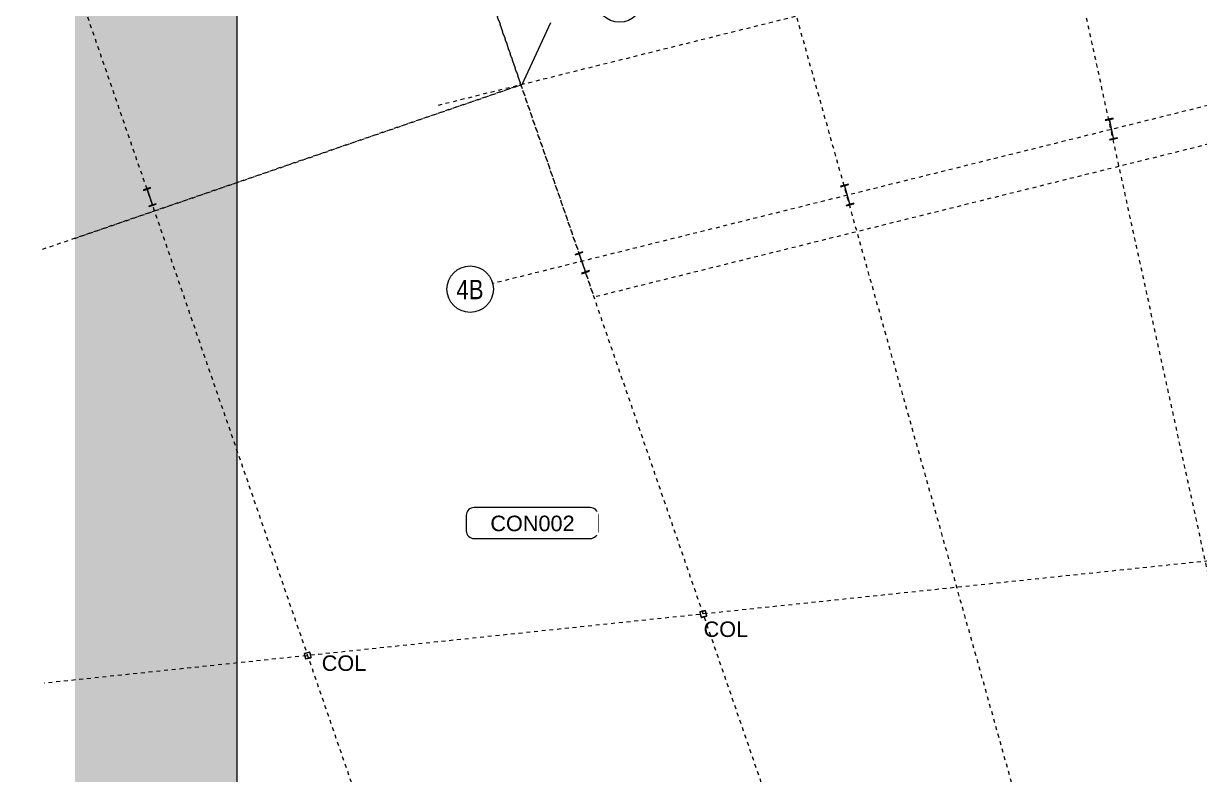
# Model space of a CAD drawing. Header units: metres. Extents: x -2358 to -2214, y 3875 to 4066.
# Drawn here: x -2353.89 to -2323.54, y 3975.9 to 3995.29 of the extents above; entities that cross this region are included whole.
import ezdxf

# ---------------------------------------------------------------- set-up
doc = ezdxf.new("R2010")
doc.units = ezdxf.units.M
doc.linetypes.add('Grid Line', pattern=[0.021, 0.012, -0.003, 0.003, -0.003])
doc.linetypes.add('Overhead', pattern=[0.004, 0.0025, -0.0015])
for name, color, linetype, lineweight in [('A-ANNO-DIMS', 211, 'Continuous', 5), ('A-ANNO-DIMS-200', 211, 'Continuous', 5), ('A-DETL', 90, 'Continuous', 13), ('A-DETL-GENF', 92, 'Continuous', 5), ('A-FLOR-IDEN', 11, 'Continuous', 5), ('A-FLOR-OVHD', 1, 'Overhead', 5), ('S-BEAM', 12, 'Continuous', 5), ('S-COLS', 52, 'Continuous', 5), ('S-COLS-IDEN', 171, 'Continuous', 5), ('S-GRID', 1, 'Continuous', 5), ('S-GRID-IDEN', 1, 'Continuous', 5)]:
    doc.layers.add(name, color=color, linetype=linetype, lineweight=lineweight)
doc.styles.add('Arial', font='arial.ttf', dxfattribs={"height": 0.5})
doc.styles.add('Arial Narrow', font='ARIALN.TTF', dxfattribs={"height": 0.5})
doc.styles.add('Arial_2', font='arial.ttf', dxfattribs={"height": 0.4})
doc.dimstyles.new('2_5-Diagonal-_deg_-Decimal_O', dxfattribs={"dimscale": 0.3048, "dimtxt": 0.51013, "dimasz": 0.984252, "dimexe": 0.656168, "dimexo": 0.0625, "dimgap": 0.984252, "dimtad": 1, "dimdec": 0, "dimlfac": 1000, "dimzin": 0, "dimdsep": 46, "dimtxsty": 'Arial', "dimblk1": 'OBLIQUE', "dimblk2": 'OBLIQUE', "dimsah": 1, "dimcen": 0.09, "dimdle": 0.656168, "dimazin": 0, "dimtfac": 1, "dimtdec": 4, "dimtix": 1, "dimtmove": 0, "dimatfit": 3, "dimfxl": 3.28084, "dimfxlon": 1, "dimtvp": 1, "dimtfill": 1, "dimtolj": 1, "dimtzin": 0, "dimlwd": 15, "dimlwe": 15, "dimarcsym": 2})

# ---------------------------------------------------------------- blocks, each defined once
blk = doc.blocks.new('Structural Framing 15 - Structural Framing 1-952687-GA - Part B')
at = {"layer": 'S-BEAM', "lineweight": 13}
for p, q in [((-2332.6, 3991.147), (-2332.802, 3991.091)), ((-2332.597, 3991.135), (-2332.6, 3991.147)), ((-2332.802, 3991.091), (-2332.798, 3991.078)), ((-2332.798, 3991.078), (-2332.716, 3991.101)), ((-2332.698, 3991.092), (-2332.57, 3990.636)), ((-2332.561, 3990.638), (-2332.689, 3991.094)), ((-2332.679, 3991.112), (-2332.597, 3991.135)), ((-2332.58, 3990.618), (-2332.663, 3990.595)), ((-2332.663, 3990.595), (-2332.659, 3990.583)), ((-2332.659, 3990.583), (-2332.458, 3990.639)), ((-2332.461, 3990.652), (-2332.544, 3990.629)), ((-2332.458, 3990.639), (-2332.461, 3990.652))]:
    blk.add_line(p, q, dxfattribs=at)
for centre, start, end in [((-2332.712, 3991.088), 15.6626, 105.6626), ((-2332.676, 3991.098), 105.6625, 195.6625), ((-2332.584, 3990.632), 285.6625, 15.6625), ((-2332.548, 3990.642), 195.6626, 285.6626)]:
    blk.add_arc(centre, 0.014, start, end, dxfattribs=at)
blk = doc.blocks.new('SHS-Square Hollow Section-Column - 150x150xSHS-3248347-GA - Part B')
at = {"layer": 'S-COLS'}
h = blk.add_hatch(dxfattribs=at)
h.set_pattern_fill('FP_6', color=256, style=0, pattern_type=2)
h.set_pattern_definition([(31.007, (1304.592, -4426.884), (-0.36636955, 0.60957263), []), (31.007, (1304.776, -4426.145), (-0.36636955, 0.60957263), [])])
h.paths.add_polyline_path([(0.065, -0.075), (0.072, -0.072), (0.075, -0.065), (0.069, -0.069)])
h.paths.add_polyline_path([(-0.065, -0.075), (0.065, -0.075), (0.065, -0.07), (-0.065, -0.07)])
h.paths.add_polyline_path([(-0.065, -0.075), (-0.069, -0.069), (-0.075, -0.065), (-0.072, -0.072)])
h.paths.add_polyline_path([(-0.075, 0.065), (-0.069, 0.069), (-0.065, 0.075), (-0.072, 0.072)])
h.paths.add_polyline_path([(-0.075, -0.065), (-0.07, -0.065), (-0.07, 0.065), (-0.075, 0.065)])
h.paths.add_polyline_path([(0.075, 0.065), (0.072, 0.072), (0.065, 0.075), (0.069, 0.069)])
h.paths.add_polyline_path([(0.07, -0.065), (0.075, -0.065), (0.075, 0.065), (0.07, 0.065)])
h.paths.add_polyline_path([(-0.065, 0.07), (0.065, 0.07), (0.065, 0.075), (-0.065, 0.075)])
at = {"layer": 'S-COLS', "lineweight": 15}
for p, q in [((-0.075, 0.065), (-0.075, -0.065)), ((-0.07, -0.065), (-0.07, 0.065)), ((0.065, 0.075), (-0.065, 0.075)), ((-0.065, 0.07), (0.065, 0.07)), ((0.07, 0.065), (0.07, -0.065)), ((0.075, -0.065), (0.075, 0.065)), ((0.065, -0.07), (-0.065, -0.07)), ((-0.065, -0.075), (0.065, -0.075))]:
    blk.add_line(p, q, dxfattribs=at)
for centre, radius, start, end in [((-0.065, 0.065), 0.01, 90, 180), ((-0.065, 0.065), 0.005, 90, 180), ((0.065, 0.065), 0.01, 360, 90), ((0.065, 0.065), 0.005, 0, 90), ((-0.065, -0.065), 0.01, 180, 270), ((-0.065, -0.065), 0.005, 180, 270), ((0.065, -0.065), 0.005, 270, 0), ((0.065, -0.065), 0.01, 270, 360)]:
    blk.add_arc(centre, radius, start, end, dxfattribs=at)
blk = doc.blocks.new('SHS-Square Hollow Section-Column - 150x150xSHS-3248349-GA - Part B')
at = {"layer": 'S-COLS'}
h = blk.add_hatch(dxfattribs=at)
h.set_pattern_fill('FP_8', color=256, style=0, pattern_type=2)
h.set_pattern_definition([(31.007, (1314.755, -4428.312), (-0.36636955, 0.60957263), []), (31.007, (1314.939, -4427.572), (-0.36636955, 0.60957263), [])])
h.paths.add_polyline_path([(0.065, -0.075), (0.072, -0.072), (0.075, -0.065), (0.069, -0.069)])
h.paths.add_polyline_path([(-0.065, -0.075), (0.065, -0.075), (0.065, -0.07), (-0.065, -0.07)])
h.paths.add_polyline_path([(-0.065, -0.075), (-0.069, -0.069), (-0.075, -0.065), (-0.072, -0.072)])
h.paths.add_polyline_path([(-0.075, 0.065), (-0.069, 0.069), (-0.065, 0.075), (-0.072, 0.072)])
h.paths.add_polyline_path([(-0.075, -0.065), (-0.07, -0.065), (-0.07, 0.065), (-0.075, 0.065)])
h.paths.add_polyline_path([(0.075, 0.065), (0.072, 0.072), (0.065, 0.075), (0.069, 0.069)])
h.paths.add_polyline_path([(0.07, -0.065), (0.075, -0.065), (0.075, 0.065), (0.07, 0.065)])
h.paths.add_polyline_path([(-0.065, 0.07), (0.065, 0.07), (0.065, 0.075), (-0.065, 0.075)])
at = {"layer": 'S-COLS', "lineweight": 15}
for p, q in [((-0.075, 0.065), (-0.075, -0.065)), ((-0.07, -0.065), (-0.07, 0.065)), ((0.065, 0.075), (-0.065, 0.075)), ((-0.065, 0.07), (0.065, 0.07)), ((0.07, 0.065), (0.07, -0.065)), ((0.075, -0.065), (0.075, 0.065)), ((0.065, -0.07), (-0.065, -0.07)), ((-0.065, -0.075), (0.065, -0.075))]:
    blk.add_line(p, q, dxfattribs=at)
for centre, radius, start, end in [((-0.065, 0.065), 0.01, 90, 180), ((-0.065, 0.065), 0.005, 90, 180), ((0.065, 0.065), 0.01, 360, 90), ((0.065, 0.065), 0.005, 0, 90), ((-0.065, -0.065), 0.01, 180, 270), ((-0.065, -0.065), 0.005, 180, 270), ((0.065, -0.065), 0.005, 270, 0), ((0.065, -0.065), 0.01, 270, 360)]:
    blk.add_arc(centre, radius, start, end, dxfattribs=at)
blk = doc.blocks.new('Structural Framing 56 - Structural Framing 1-1480425-GA - Part B')
at = {"layer": 'S-BEAM', "lineweight": 13}
for p, q in [((-2339.457, 3989.399), (-2339.655, 3989.331)), ((-2339.655, 3989.331), (-2339.65, 3989.319)), ((-2339.65, 3989.319), (-2339.569, 3989.347)), ((-2339.552, 3989.338), (-2339.397, 3988.89)), ((-2339.388, 3988.893), (-2339.543, 3989.341)), ((-2339.534, 3989.359), (-2339.453, 3989.387)), ((-2339.453, 3989.387), (-2339.457, 3989.399)), ((-2339.406, 3988.872), (-2339.487, 3988.845)), ((-2339.487, 3988.845), (-2339.483, 3988.832)), ((-2339.483, 3988.832), (-2339.285, 3988.9)), ((-2339.29, 3988.913), (-2339.371, 3988.885)), ((-2339.285, 3988.9), (-2339.29, 3988.913))]:
    blk.add_line(p, q, dxfattribs=at)
for centre, start, end in [((-2339.565, 3989.334), 19.0004, 109.0004), ((-2339.529, 3989.346), 109.0004, 199.0004), ((-2339.411, 3988.886), 289.0004, 19.0004), ((-2339.375, 3988.898), 199.0004, 289.0004)]:
    blk.add_arc(centre, 0.014, start, end, dxfattribs=at)
blk = doc.blocks.new('Structural Framing 53 - Structural Framing 1-1640210-GA - Part B')
at = {"layer": 'S-BEAM', "lineweight": 13}
for p, q in [((-2350.614, 3991.055), (-2350.793, 3990.994)), ((-2350.793, 3990.994), (-2350.789, 3990.982)), ((-2350.789, 3990.982), (-2350.714, 3991.007)), ((-2350.7, 3991), (-2350.568, 3990.617)), ((-2350.56, 3990.619), (-2350.692, 3991.003)), ((-2350.685, 3991.018), (-2350.61, 3991.043)), ((-2350.61, 3991.043), (-2350.614, 3991.055)), ((-2350.575, 3990.602), (-2350.65, 3990.576)), ((-2350.65, 3990.576), (-2350.646, 3990.564)), ((-2350.646, 3990.564), (-2350.466, 3990.626)), ((-2350.47, 3990.638), (-2350.545, 3990.612)), ((-2350.466, 3990.626), (-2350.47, 3990.638))]:
    blk.add_line(p, q, dxfattribs=at)
for centre, start, end in [((-2350.71, 3990.997), 19.0004, 109.0004), ((-2350.681, 3991.007), 109.0004, 199.0004), ((-2350.578, 3990.613), 289.0004, 19.0004), ((-2350.549, 3990.623), 199.0004, 289.0004)]:
    blk.add_arc(centre, 0.0114, start, end, dxfattribs=at)
blk = doc.blocks.new('Structural Framing 25 - Structural Framing 1-1640794-GA - Part B')
at = {"layer": 'S-BEAM', "lineweight": 13}
for p, q in [((-2325.768, 3992.847), (-2325.972, 3992.802)), ((-2325.972, 3992.802), (-2325.969, 3992.789)), ((-2325.969, 3992.789), (-2325.885, 3992.808)), ((-2325.869, 3992.797), (-2325.767, 3992.334)), ((-2325.758, 3992.336), (-2325.859, 3992.799)), ((-2325.848, 3992.816), (-2325.765, 3992.834)), ((-2325.765, 3992.834), (-2325.768, 3992.847)), ((-2325.778, 3992.318), (-2325.862, 3992.299)), ((-2325.862, 3992.299), (-2325.859, 3992.287)), ((-2325.859, 3992.287), (-2325.655, 3992.331)), ((-2325.658, 3992.344), (-2325.741, 3992.326)), ((-2325.655, 3992.331), (-2325.658, 3992.344))]:
    blk.add_line(p, q, dxfattribs=at)
for centre, start, end in [((-2325.882, 3992.794), 12.3296, 102.3296), ((-2325.845, 3992.802), 102.3295, 192.3295), ((-2325.781, 3992.331), 282.3295, 12.3295), ((-2325.744, 3992.339), 192.3296, 282.3296)]:
    blk.add_arc(centre, 0.014, start, end, dxfattribs=at)
blk = doc.blocks.new('Grid - A1-3055139-GA - Part B')
at = {"layer": 'S-GRID-IDEN'}
blk.add_circle((0, 0), 0.003, dxfattribs=at)
blk = doc.blocks.new('DIMBLOCK1-GA - Part B')
at = {"layer": 'A-ANNO-DIMS-200', "lineweight": 15}
for p, q in [((-2327.823, 4050.069), (-2327.874, 4050.388)), ((-2327.823, 4050.069), (-2327.948, 4049.898)), ((-2327.823, 4050.069), (-2327.698, 4050.241)), ((-2327.823, 4050.069), (-2327.823, 4050.069)), ((-2327.823, 4050.069), (-2327.792, 4049.872)), ((-2337.983, 4048.155), (-2338.052, 4048.471)), ((-2337.983, 4048.155), (-2337.869, 4048.334)), ((-2337.983, 4048.155), (-2338.098, 4047.977)), ((-2337.983, 4048.155), (-2337.941, 4047.96))]:
    blk.add_line(p, q, dxfattribs=at)
for start, end in [(98.93584, 102.39889), (99.00033, 102.33441)]:
    blk.add_arc((-2300.024, 3874.558), 177.699, start, end, dxfattribs=at)
at = {"layer": 'A-ANNO-DIMS-200', "color": 0, "lineweight": 15, "insert": (-2333.895, 4049.968), "char_height": 0.5, "width": 1.9589, "attachment_point": 1, "rotation": 10.6674, "line_spacing_factor": 0.941778, "style": 'Arial', "bg_fill": 3, "box_fill_scale": 1.25, "bg_fill_color": 256, "bg_fill_true_color": 13158600, "bg_fill_transparency": 0}
blk.add_mtext('3.33°', dxfattribs=at)
blk = doc.blocks.new('_Oblique')
at = {"color": 0, "linetype": 'ByBlock', "lineweight": -2}
blk.add_line((-0.5, -0.5), (0.5, 0.5), dxfattribs=at)
blk = doc.blocks.new('DIMBLOCK2-GA - Part B')
at = {"layer": 'A-ANNO-DIMS-200', "lineweight": 15}
for p, q in [((-2337.98, 4048.142), (-2338.057, 4048.493)), ((-2337.98, 4048.142), (-2337.866, 4048.32)), ((-2337.98, 4048.142), (-2338.095, 4047.963)), ((-2337.98, 4048.142), (-2337.98, 4048.142)), ((-2337.98, 4048.142), (-2337.938, 4047.946)), ((-2348.008, 4045.641), (-2348.105, 4045.988)), ((-2348.008, 4045.641), (-2347.904, 4045.826)), ((-2348.008, 4045.641), (-2348.112, 4045.457)), ((-2348.008, 4045.641), (-2347.954, 4045.449))]:
    blk.add_line(p, q, dxfattribs=at)
for start, end in [(102.26992, 105.7319), (102.33441, 105.66741)]:
    blk.add_arc((-2300.024, 3874.558), 177.685, start, end, dxfattribs=at)
at = {"layer": 'A-ANNO-DIMS-200', "color": 0, "lineweight": 15, "insert": (-2344.034, 4047.688), "char_height": 0.5, "width": 1.9589, "attachment_point": 1, "rotation": 14.0009, "line_spacing_factor": 0.941778, "style": 'Arial', "bg_fill": 3, "box_fill_scale": 1.25, "bg_fill_color": 256, "bg_fill_true_color": 13158600, "bg_fill_transparency": 0}
blk.add_mtext('3.33°', dxfattribs=at)
blk = doc.blocks.new('Floor Tag - Wall Tag 17W-1171940-GA - Part B')
at = {"layer": 'A-FLOR-IDEN'}
for p, q in [((0.0075, 0.002), (-0.0075, 0.002)), ((-0.0085, 0.001), (-0.0085, -0.001)), ((0.0085, -0.001), (0.0085, 0.001)), ((-0.0075, -0.002), (0.0075, -0.002))]:
    blk.add_line(p, q, dxfattribs=at)
for centre, start, end in [((-0.0075, 0.001), 90, 180), ((0.0075, 0.001), 360, 90), ((-0.0075, -0.001), 180, 270), ((0.0075, -0.001), 270, 0)]:
    blk.add_arc(centre, 0.001, start, end, dxfattribs=at)

msp = doc.modelspace()

# ---------------------------------------------------------------- hatches: boundary and pattern name
at = {"layer": 'A-DETL-GENF', "transparency": 33554585}
h = msp.add_hatch(color=7, dxfattribs=at)
h.paths.add_polyline_path([(-2352.4367, 3958.9104), (-2348.3757, 3958.9104), (-2348.3757, 4003.11), (-2346.3583, 4003.6506), (-2350.3932, 4004.7317), (-2348.3757, 4005.2723), (-2348.3757, 4063.7273), (-2352.5629, 4063.7273), (-2352.5629, 3958.9104)])
h.paths.add_polyline_path([(-2348.8867, 3959.9894), (-2352.4367, 3959.9894), (-2352.4367, 3963.6894), (-2348.8867, 3963.6894)])

# ---------------------------------------------------------------- linework, layer by layer
at = {"layer": 'A-DETL', "lineweight": 15}
msp.add_line((-2348.3757, 3958.9104), (-2348.3757, 4003.11), dxfattribs=at)
at = {"layer": 'A-FLOR-OVHD'}
for p, q in [((-2352.5629, 4027.1394), (-2341.0515, 3993.7087)), ((-2352.5629, 3989.745), (-2341.0515, 3993.7087)), ((-2341.0515, 3993.7087), (-2339.1639, 3988.2267)), ((-2318.8304, 3993.294), (-2339.1639, 3988.2267))]:
    msp.add_line(p, q, dxfattribs=at)
at = {"layer": 'S-GRID', "linetype": 'Grid Line'}
for p, q in [((-2320.2807, 3967.1973), (-2338.1938, 4049.1179)), ((-2326.0134, 3967.2217), (-2348.4569, 4047.2416)), ((-2331.9186, 3967.1854), (-2353.1492, 4028.8423)), ((-2342.4945, 3967.1845), (-2353.8875, 4000.2715)), ((-2319.8064, 3999.0037), (-2343.2067, 3993.1722)), ((-2315.1637, 3995.2112), (-2341.7792, 3988.5784)), ((-2341.0201, 3993.7201), (-2353.4261, 3989.4483)), ((-2299.2414, 3983.944), (-2353.3537, 3978.2565))]:
    msp.add_line(p, q, dxfattribs=at)
at = {"layer": 'S-GRID'}
msp.add_line((-2341.0201, 3993.7201), (-2340.2786, 3995.3186), dxfattribs=at)

# ---------------------------------------------------------------- block references
at = {"layer": 'S-BEAM'}
for name in ['Structural Framing 25 - Structural Framing 1-1640794-GA - Part B', 'Structural Framing 15 - Structural Framing 1-952687-GA - Part B', 'Structural Framing 53 - Structural Framing 1-1640210-GA - Part B', 'Structural Framing 56 - Structural Framing 1-1480425-GA - Part B']:
    msp.add_blockref(name, (0, 0), dxfattribs=at)
at = {"layer": 'S-COLS', "lineweight": 15, "rotation": 13.99346909017837}
for name, p in [('SHS-Square Hollow Section-Column - 150x150xSHS-3248347-GA - Part B', (-2336.3463, 3980.0441)), ('SHS-Square Hollow Section-Column - 150x150xSHS-3248349-GA - Part B', (-2346.5531, 3978.9713))]:
    msp.add_blockref(name, p, dxfattribs=at)
at = {"layer": 'S-GRID-IDEN', "xscale": 199.9999999999999, "yscale": 199.9999999999999, "zscale": 199.9999999999999}
for p, rotation in [((-2338.5104, 3995.9274), 109.0004071202157), ((-2342.3614, 3988.4333), 103.9934690902125)]:
    msp.add_blockref('Grid - A1-3055139-GA - Part B', p, dxfattribs=dict(at, rotation=rotation))

# ---------------------------------------------------------------- texts
at = {"layer": 'S-GRID-IDEN', "insert": (-2342.7167, 3988.6738), "char_height": 0.5, "width": 0.849789, "attachment_point": 1, "style": 'Arial Narrow'}
msp.add_mtext('4B', dxfattribs=at)

# ---------------------------------------------------------------- next in the draw order: dimensions: what is measured, and where the dimension line sits
at = {"layer": 'A-ANNO-DIMS', "lineweight": 15}
dim = msp.add_angular_dim_3p(base=(-2331.222, 4049.4971), center=(-2300.0238, 3874.5584), p1=(-2327.8735, 4050.3879), p2=(-2338.0522, 4048.4706), dimstyle='2_5-Diagonal-_deg_-Decimal_O', override={"dimpost": '<>', "dimfxl": 10.357716}, dxfattribs=at)
dim.commit()
dim.dimension.update_dxf_attribs({"geometry": 'DIMBLOCK1-GA - Part B', "text_midpoint": (-2333.0199, 4049.7321)})

# ---------------------------------------------------------------- next in the draw order: dimensions: what is measured, and where the dimension line sits
dim = msp.add_angular_dim_3p(base=(-2341.3389, 4047.3733), center=(-2300.0238, 3874.5584), p1=(-2338.0572, 4048.4932), p2=(-2348.1052, 4045.9878), dimstyle='2_5-Diagonal-_deg_-Decimal_O', override={"dimpost": '<>', "dimfxl": 10.355714}, dxfattribs=at)
dim.commit()
dim.dimension.update_dxf_attribs({"geometry": 'DIMBLOCK2-GA - Part B', "text_midpoint": (-2343.1468, 4047.5036)})

# ---------------------------------------------------------------- next in the draw order: block references
at = {"layer": 'A-FLOR-IDEN', "xscale": 199.9999999999999, "yscale": 199.9999999999999, "zscale": 199.9999999999999}
msp.add_blockref('Floor Tag - Wall Tag 17W-1171940-GA - Part B', (-2340.7622, 3982.3916), dxfattribs=at)

# ---------------------------------------------------------------- next in the draw order: texts
at = {"layer": 'S-COLS-IDEN', "char_height": 0.4, "width": 1.41097, "attachment_point": 1, "style": 'Arial_2'}
for insert in [(-2336.3382, 3979.8514), (-2346.1926, 3978.9757)]:
    msp.add_mtext('COL', dxfattribs=dict(at, insert=insert))

# ---------------------------------------------------------------- next in the draw order: texts
at = {"layer": 'A-FLOR-IDEN', "insert": (-2341.8409, 3982.5839), "char_height": 0.4, "width": 2.677636, "attachment_point": 1, "style": 'Arial_2', "bg_fill": 3, "box_fill_scale": 1.25, "bg_fill_color": 256, "bg_fill_true_color": 13158600, "bg_fill_transparency": 0}
msp.add_mtext('CON002', dxfattribs=at)

doc.saveas('drawing.dxf')
